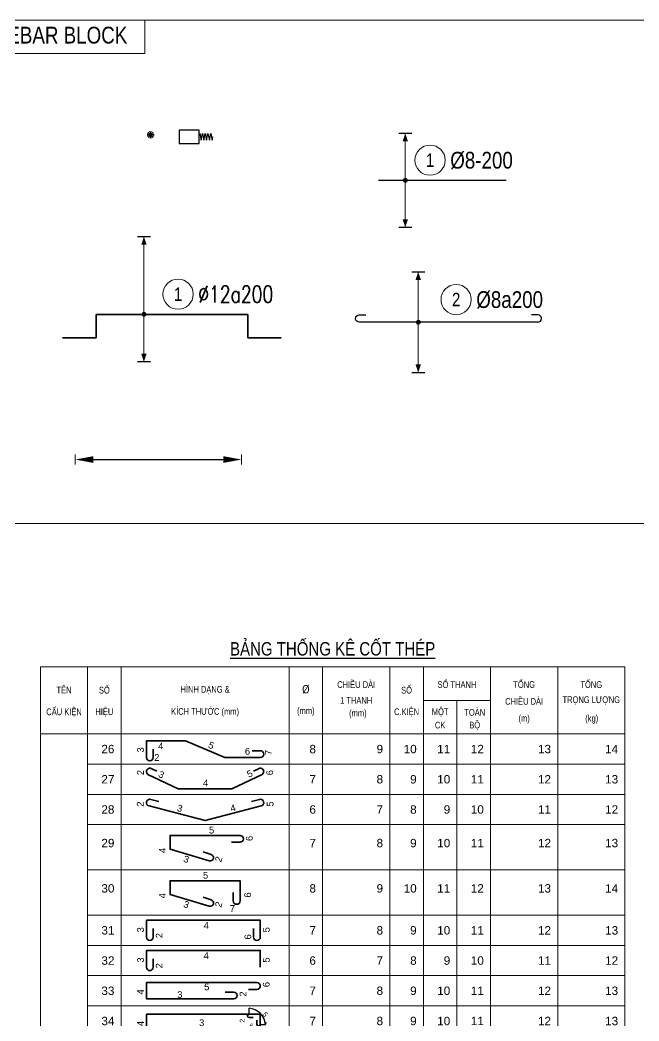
# Model space of a CAD drawing. Header units: millimetres. Extents: x -24156 to 1128921, y -12387 to 212709.
# Drawn here: x 57460 to 66675, y 196863 to 211772 of the extents above; entities that cross this region are included whole.
import ezdxf
from ezdxf.enums import TextEntityAlignment as Align

# ---------------------------------------------------------------- set-up
doc = ezdxf.new("R2010")
doc.units = ezdxf.units.MM
doc.header["$MEASUREMENT"] = 0
doc.header["$PDMODE"] = 3
for name, color, linetype, lineweight in [('kata_dim', 8, 'Continuous', 5), ('kata_net khung', 3, 'Continuous', 20), ('kata_text', 7, 'Continuous', 30), ('kata_thep chu', 1, 'Continuous', 35), ('NDC_FRAME', 7, 'Continuous', 20), ('NDC_S_DIM', 1, 'Continuous', 9), ('NDC_S_REBAR', 4, 'Continuous', 35), ('NDC_S_VN TEXT', 7, 'Continuous', 20)]:
    doc.layers.add(name, color=color, linetype=linetype, lineweight=lineweight)
doc.styles.add('ARIAL', font='arial.ttf', dxfattribs={"width": 0.8})
doc.styles.add('kata_text', font='arial.ttf', dxfattribs={"width": 0.8})
doc.styles.add('NDC_DIM', font='', dxfattribs={"width": 0.75})
doc.styles.add('NDC_ROMANS', font='romans.shx', dxfattribs={"width": 0.8})
doc.styles.add('NDC_VIE TXT', font='arial.ttf', dxfattribs={"width": 0.8})
doc.styles.get('NDC_DIM').set_extended_font_data('Dotum')
doc.dimstyles.new('NDC_rai_thep', dxfattribs={"dimtxt": 2, "dimasz": 1, "dimexe": 0, "dimexo": 0, "dimtad": 1, "dimdec": 0, "dimzin": 12, "dimdsep": 46, "dimtxsty": 'NDC_DIM', "dimblk": 'kata_block_RUNTIC', "dimcen": 0, "dimse1": 1, "dimse2": 1, "dimclrd": 8, "dimclre": 6, "dimclrt": 7, "dimadec": 0, "dimazin": 3, "dimtfac": 1, "dimtdec": 0, "dimtmove": 2, "dimatfit": 3, "dimldrblk": 'kata_block_LEADERTIC', "dimfxl": 1, "dimtolj": 1, "dimtzin": 0, "dimlwd": -1, "dimlwe": -1, "dimarcsym": 0})

# ---------------------------------------------------------------- blocks, each defined once
blk = doc.blocks.new('dang26')
at = {"layer": 'kata_net khung'}
for p, q in [((0, 0), (0, -900)), ((0, 0), (0, -900)), ((1405, 0), (1405, -900)), ((1405, 0), (1405, -900)), ((2405, 0), (2405, -900)), ((7405, 0), (7405, -900)), ((8405, 0), (8405, -900)), ((10405, 0), (10405, -900)), ((11405, 0), (11405, -900)), ((12405, 0), (12405, -900)), ((13405, 0), (13405, -900)), ((15405, 0), (15405, -900)), ((17405, 0), (17405, -900)), ((1405, -900), (17405, -900)), ((1405, -900), (17405, -900))]:
    blk.add_line(p, q, dxfattribs=at)
at = {"layer": 'kata_thep chu'}
blk.add_lwpolyline([(3361, -451), (3361, -701, -1), (3161, -701), (3161, -201), (3411, -201), (4320, -201), (5492, -699), (6302, -699), (6552, -699, 1), (6552, -499), (6302, -499)], format="xyb", dxfattribs=at)
blk.add_lwpolyline([(3361, -451), (3361, -701, -1), (3161, -701), (3161, -201), (3411, -201), (4320, -201), (5492, -699), (6302, -699), (6552, -699, 1), (6552, -499), (6302, -499)], format="xyb", dxfattribs=at)
at = {"layer": 'kata_text', "style": 'kata_text'}
for tag, rotation, p in [('003', 90, (2981, -475)), ('005', 337, (5089, -340)), ('007', 90, (6790, -554))]:
    blk.add_attdef(tag, text='', height=200, rotation=rotation, dxfattribs=at).set_placement(p, align=Align.MIDDLE_CENTER)
for tag, p in [('004', (3504, -363)), ('002', (3389, -701))]:
    blk.add_attdef(tag, text='', height=200, dxfattribs=at).set_placement(p, align=Align.MIDDLE_LEFT)
for tag, height, p in [('001', 250, (2205, -450)), ('006', 200, (6245, -517)), ('008', 250, (8205, -450)), ('009', 250, (10205, -450)), ('010', 250, (11205, -450)), ('011', 250, (12205, -450)), ('012', 250, (13205, -450)), ('013', 250, (15205, -450)), ('014', 250, (17205, -450))]:
    blk.add_attdef(tag, text='', height=height, dxfattribs=at).set_placement(p, align=Align.MIDDLE_RIGHT)
blk = doc.blocks.new('dang27')
at = {"layer": 'kata_net khung'}
for p, q in [((0, 0), (0, -900)), ((1405, 0), (1405, -900)), ((2405, 0), (2405, -900)), ((7405, 0), (7405, -900)), ((8405, 0), (8405, -900)), ((10405, 0), (10405, -900)), ((11405, 0), (11405, -900)), ((12405, 0), (12405, -900)), ((13405, 0), (13405, -900)), ((15405, 0), (15405, -900)), ((17405, 0), (17405, -900)), ((1405, -900), (17405, -900))]:
    blk.add_line(p, q, dxfattribs=at)
at = {"layer": 'kata_thep chu'}
blk.add_lwpolyline([(6345, -211), (6491, -140, -1), (6608, -303), (5705, -737), (4105, -737), (3203, -303, -1), (3319, -140), (3466, -211)], format="xyb", dxfattribs=at)
at = {"layer": 'kata_text', "style": 'kata_text'}
for tag, p in [('002', (2981, -253)), ('006', (6829, -253))]:
    blk.add_attdef(tag, text='', height=200, rotation=90, dxfattribs=at).set_placement(p, align=Align.MIDDLE_CENTER)
blk.add_attdef('003', text='', height=200, rotation=334, dxfattribs=at).set_placement((3533, -274), align=Align.MIDDLE_LEFT)
blk.add_attdef('005', text='', height=200, rotation=26, dxfattribs=at).set_placement((6303, -249), align=Align.MIDDLE_RIGHT)
for tag, p in [('001', (2205, -450)), ('007', (8205, -450)), ('008', (10205, -450)), ('009', (11205, -450)), ('010', (12205, -450)), ('011', (13205, -450)), ('012', (15205, -450)), ('013', (17205, -450))]:
    blk.add_attdef(tag, text='', height=250, dxfattribs=at).set_placement(p, align=Align.MIDDLE_RIGHT)
blk.add_attdef('004', text='', height=200, dxfattribs=at).set_placement((4920, -565), align=Align.MIDDLE_CENTER)
blk = doc.blocks.new('dang28')
at = {"layer": 'kata_net khung'}
for p, q in [((0, 0), (0, -900)), ((1405, 0), (1405, -900)), ((2405, 0), (2405, -900)), ((7405, 0), (7405, -900)), ((8405, 0), (8405, -900)), ((10405, 0), (10405, -900)), ((11405, 0), (11405, -900)), ((12405, 0), (12405, -900)), ((13405, 0), (13405, -900)), ((15405, 0), (15405, -900)), ((17405, 0), (17405, -900)), ((1405, -900), (17405, -900))]:
    blk.add_line(p, q, dxfattribs=at)
at = {"layer": 'kata_thep chu'}
blk.add_lwpolyline([(6284, -209), (6527, -149, -1), (6575, -344), (4906, -780), (3237, -344, -1), (3285, -149), (3528, -209)], format="xyb", dxfattribs=at)
at = {"layer": 'kata_text', "style": 'kata_text'}
for tag, rotation, p in [('002', 90, (2973, -290)), ('003', 345, (4154, -413)), ('004', 15, (5734, -405)), ('005', 90, (6842, -290))]:
    blk.add_attdef(tag, text='', height=200, rotation=rotation, dxfattribs=at).set_placement(p, align=Align.MIDDLE_CENTER)
for tag, p in [('001', (2205, -450)), ('006', (8205, -450)), ('007', (10205, -450)), ('008', (11205, -450)), ('009', (12205, -450)), ('010', (13205, -450)), ('011', (15205, -450)), ('012', (17205, -450))]:
    blk.add_attdef(tag, text='', height=250, dxfattribs=at).set_placement(p, align=Align.MIDDLE_RIGHT)
blk = doc.blocks.new('dang29')
at = {"layer": 'kata_net khung'}
for p, q in [((0, 0), (0, -1350)), ((1405, 0), (1405, -1350)), ((2405, 0), (2405, -1350)), ((7405, 0), (7405, -1350)), ((8405, 0), (8405, -1350)), ((10405, 0), (10405, -1350)), ((11405, 0), (11405, -1350)), ((12405, 0), (12405, -1350)), ((13405, 0), (13405, -1350)), ((15405, 0), (15405, -1350)), ((17405, 0), (17405, -1350)), ((1405, -1350), (17405, -1350))]:
    blk.add_line(p, q, dxfattribs=at)
at = {"layer": 'kata_thep chu'}
blk.add_lwpolyline([(4845, -816), (5085, -888, -1), (5027, -1079), (3865, -731), (3865, -324), (5945, -324, -1), (5945, -524), (5695, -524)], format="xyb", dxfattribs=at)
at = {"layer": 'kata_text', "style": 'kata_text'}
for tag, height, p in [('005', 200, (5177, -164)), ('001', 250, (2205, -550)), ('007', 250, (8205, -550)), ('008', 250, (10205, -550)), ('009', 250, (11205, -550)), ('010', 250, (12205, -550)), ('011', 250, (13205, -550)), ('012', 250, (15205, -550)), ('013', 250, (17205, -550))]:
    blk.add_attdef(tag, text='', height=height, dxfattribs=at).set_placement(p, align=Align.MIDDLE_RIGHT)
blk.add_attdef('006', text='', height=200, rotation=90, dxfattribs=at).set_placement((6124, -412), align=Align.TOP_CENTER)
blk.add_attdef('004', text='', height=200, rotation=90, dxfattribs=at).set_placement((3633, -848), align=Align.MIDDLE_LEFT)
for tag, rotation, p in [('003', 343, (4346, -1031)), ('002', 73, (5308, -1031))]:
    blk.add_attdef(tag, text='', height=200, rotation=rotation, dxfattribs=at).set_placement(p, align=Align.MIDDLE_CENTER)
blk = doc.blocks.new('dang30')
at = {"layer": 'kata_net khung'}
for p, q in [((0, 0), (0, -1350)), ((1405, 0), (1405, -1350)), ((2405, 0), (2405, -1350)), ((7405, 0), (7405, -1350)), ((8405, 0), (8405, -1350)), ((10405, 0), (10405, -1350)), ((11405, 0), (11405, -1350)), ((12405, 0), (12405, -1350)), ((13405, 0), (13405, -1350)), ((15405, 0), (15405, -1350)), ((17405, 0), (17405, -1350)), ((1405, -1350), (17405, -1350))]:
    blk.add_line(p, q, dxfattribs=at)
at = {"layer": 'kata_thep chu'}
for points in [[(5027, -1079), (3865, -731), (3865, -324), (5945, -324), (5945, -675), (5945, -925, -1), (5745, -925), (5745, -675)], [(4845, -816), (5085, -888, -1), (5027, -1079), (4788, -1007)]]:
    blk.add_lwpolyline(points, format="xyb", dxfattribs=at)
at = {"layer": 'kata_text', "style": 'kata_text'}
blk.add_attdef('005', text='', height=200, dxfattribs=at).set_placement((4920, -161), align=Align.MIDDLE_CENTER)
for tag, p in [('001', (2205, -550)), ('008', (8205, -550)), ('009', (10205, -550)), ('010', (11205, -550)), ('011', (12205, -550)), ('012', (13205, -550)), ('013', (15205, -550)), ('014', (17205, -550))]:
    blk.add_attdef(tag, text='', height=250, dxfattribs=at).set_placement(p, align=Align.MIDDLE_RIGHT)
for tag, p in [('004', (3633, -848)), ('006', (6173, -824))]:
    blk.add_attdef(tag, text='', height=200, rotation=90, dxfattribs=at).set_placement(p, align=Align.MIDDLE_LEFT)
for tag, rotation, p in [('003', 343, (4346, -1031)), ('002', 73, (5308, -1031))]:
    blk.add_attdef(tag, text='', height=200, rotation=rotation, dxfattribs=at).set_placement(p, align=Align.MIDDLE_CENTER)
blk.add_attdef('007', text='', height=200, dxfattribs=at).set_placement((5640, -1149), align=Align.MIDDLE_LEFT)
blk = doc.blocks.new('dang31')
at = {"layer": 'kata_net khung'}
for p, q in [((0, 0), (0, -900)), ((1405, 0), (1405, -900)), ((2405, 0), (2405, -900)), ((7405, 0), (7405, -900)), ((8405, 0), (8405, -900)), ((10405, 0), (10405, -900)), ((11405, 0), (11405, -900)), ((12405, 0), (12405, -900)), ((13405, 0), (13405, -900)), ((15405, 0), (15405, -900)), ((17405, 0), (17405, -900)), ((1405, -900), (17405, -900))]:
    blk.add_line(p, q, dxfattribs=at)
at = {"layer": 'kata_thep chu'}
blk.add_lwpolyline([(6349, -400), (6349, -650, 1), (6549, -650), (6549, -150), (3161, -150), (3161, -650, 1), (3361, -650), (3361, -400)], format="xyb", dxfattribs=at)
at = {"layer": 'kata_text', "style": 'kata_text'}
for tag, p in [('003', (2981, -434)), ('005', (6728, -434)), ('002', (3536, -606)), ('006', (6177, -606))]:
    blk.add_attdef(tag, text='', height=200, rotation=90, dxfattribs=at).set_placement(p, align=Align.MIDDLE_CENTER)
blk.add_attdef('004', text='', height=200, dxfattribs=at).set_placement((4938, -305), align=Align.MIDDLE_CENTER)
for tag, p in [('001', (2205, -450)), ('007', (8205, -450)), ('008', (10205, -450)), ('009', (11205, -450)), ('010', (12205, -450)), ('011', (13205, -450)), ('012', (15205, -450)), ('013', (17205, -450))]:
    blk.add_attdef(tag, text='', height=250, dxfattribs=at).set_placement(p, align=Align.MIDDLE_RIGHT)
blk = doc.blocks.new('dang32')
at = {"layer": 'kata_net khung'}
for p, q in [((0, 0), (0, -900)), ((1405, 0), (1405, -900)), ((2405, 0), (2405, -900)), ((7405, 0), (7405, -900)), ((8405, 0), (8405, -900)), ((10405, 0), (10405, -900)), ((11405, 0), (11405, -900)), ((12405, 0), (12405, -900)), ((13405, 0), (13405, -900)), ((15405, 0), (15405, -900)), ((17405, 0), (17405, -900)), ((1405, -900), (17405, -900))]:
    blk.add_line(p, q, dxfattribs=at)
at = {"layer": 'kata_thep chu'}
blk.add_lwpolyline([(6549, -650), (6549, -150), (3161, -150), (3161, -650, 1), (3361, -650), (3361, -400)], format="xyb", dxfattribs=at)
at = {"layer": 'kata_text', "style": 'kata_text'}
for tag, p in [('003', (2981, -434)), ('005', (6728, -434)), ('002', (3536, -606))]:
    blk.add_attdef(tag, text='', height=200, rotation=90, dxfattribs=at).set_placement(p, align=Align.MIDDLE_CENTER)
blk.add_attdef('004', text='', height=200, dxfattribs=at).set_placement((4938, -305), align=Align.MIDDLE_CENTER)
for tag, p in [('001', (2205, -450)), ('006', (8205, -450)), ('007', (10205, -450)), ('008', (11205, -450)), ('009', (12205, -450)), ('010', (13205, -450)), ('011', (15205, -450)), ('012', (17205, -450))]:
    blk.add_attdef(tag, text='', height=250, dxfattribs=at).set_placement(p, align=Align.MIDDLE_RIGHT)
blk = doc.blocks.new('dang33')
at = {"layer": 'kata_net khung'}
for p, q in [((0, 0), (0, -900)), ((1405, 0), (1405, -900)), ((2405, 0), (2405, -900)), ((7405, 0), (7405, -900)), ((8405, 0), (8405, -900)), ((10405, 0), (10405, -900)), ((11405, 0), (11405, -900)), ((12405, 0), (12405, -900)), ((13405, 0), (13405, -900)), ((15405, 0), (15405, -900)), ((17405, 0), (17405, -900)), ((1405, -900), (17405, -900))]:
    blk.add_line(p, q, dxfattribs=at)
at = {"layer": 'kata_thep chu'}
blk.add_lwpolyline([(5507, -492), (5757, -492, -1), (5757, -692), (3161, -692), (3161, -208), (6449, -208, -1), (6449, -408), (6199, -408)], format="xyb", dxfattribs=at)
at = {"layer": 'kata_text', "style": 'kata_text'}
for tag, p in [('004', (2981, -484)), ('006', (6724, -265)), ('002', (6032, -548))]:
    blk.add_attdef(tag, text='', height=200, rotation=90, dxfattribs=at).set_placement(p, align=Align.MIDDLE_CENTER)
for tag, p in [('005', (4954, -335)), ('003', (4151, -564))]:
    blk.add_attdef(tag, text='', height=200, dxfattribs=at).set_placement(p, align=Align.MIDDLE_CENTER)
for tag, p in [('001', (2205, -450)), ('007', (8205, -450)), ('008', (10205, -450)), ('009', (11205, -450)), ('010', (12205, -450)), ('011', (13205, -450)), ('012', (15205, -450)), ('013', (17205, -450))]:
    blk.add_attdef(tag, text='', height=250, dxfattribs=at).set_placement(p, align=Align.MIDDLE_RIGHT)
blk = doc.blocks.new('_Open30')
at = {"color": 0, "linetype": 'ByBlock', "lineweight": -2}
for p, q in [((-1, 0.27), (0, 0)), ((0, 0), (-1, -0.27)), ((0, 0), (-1, 0))]:
    blk.add_line(p, q, dxfattribs=at)
blk = doc.blocks.new('dang34')
at = {"layer": 'kata_net khung'}
for p, q in [((0, 0), (0, -900)), ((1405, 0), (1405, -900)), ((2405, 0), (2405, -900)), ((7405, 0), (7405, -900)), ((8405, 0), (8405, -900)), ((10405, 0), (10405, -900)), ((11405, 0), (11405, -900)), ((12405, 0), (12405, -900)), ((13405, 0), (13405, -900)), ((15405, 0), (15405, -900)), ((17405, 0), (17405, -900)), ((1405, -900), (17405, -900))]:
    blk.add_line(p, q, dxfattribs=at)
at = {"layer": 'kata_text'}
for p, q in [((6215, -251), (6215, -67)), ((6549, -550), (6707, -550))]:
    blk.add_line(p, q, dxfattribs=at)
blk.add_arc((6163, -612), 547, 6.4792, 84.4891, dxfattribs=at)
at = {"layer": 'kata_thep chu'}
for p, q in [((6340, -351), (6215, -351)), ((6449, -425), (6449, -550))]:
    blk.add_line(p, q, dxfattribs=at)
blk.add_lwpolyline([(6549, -734), (3161, -734), (3161, -251), (6549, -251)], close=True, dxfattribs=at)
for centre, start, end in [((6215, -301), 90, 270), ((6499, -550), 180, 0)]:
    blk.add_arc(centre, 50, start, end, dxfattribs=at)
at = {"layer": 'kata_text', "xscale": 48.51052304282904, "yscale": 48.51052304282904, "zscale": 48.51052304282904, "rotation": 278.5623752484834}
blk.add_blockref('_Open30', (6706, -549), dxfattribs=at)
at = {"layer": 'kata_text', "style": 'kata_text'}
for tag, height, rotation, p in [('002', 150, 90, (6013, -440)), ('005', 150, 306.1792, (6697, -255)), ('004', 200, 90, (2981, -526))]:
    blk.add_attdef(tag, text='', height=height, rotation=rotation, dxfattribs=at).set_placement(p, align=Align.MIDDLE_CENTER)
for tag, p in [('001', (2205, -450)), ('007', (8205, -450)), ('008', (10205, -450)), ('009', (11205, -450)), ('010', (12205, -450)), ('011', (13205, -450)), ('012', (15205, -450)), ('013', (17205, -450))]:
    blk.add_attdef(tag, text='', height=250, dxfattribs=at).set_placement(p, align=Align.MIDDLE_RIGHT)
for tag, height, p in [('003', 200, (4804, -504)), ('006', 150, (6289, -604))]:
    blk.add_attdef(tag, text='', height=height, dxfattribs=at).set_placement(p, align=Align.MIDDLE_CENTER)
blk = doc.blocks.new('kata_block_THEP')
at = {"layer": 'kata_thep chu', "color": 0}
for p, q in [((-0.5, 0), (0.5, 0)), ((-0.35, 0.35), (0.35, -0.35)), ((0.35, 0.35), (-0.35, -0.35)), ((0, 0.5), (0, -0.5))]:
    blk.add_line(p, q, dxfattribs=at)
at = {"layer": 'kata_thep chu', "color": 0, "const_width": 0.0833}
blk.add_lwpolyline([(-0.5, 0, 1), (0.5, 0, 1), (-0.5, 0, 1)], format="xyb", dxfattribs=at)
blk = doc.blocks.new('*U178')
h = blk.add_hatch(color=6)
edge = h.paths.add_edge_path()
edge.add_arc((-4.18, 0), 0.3, 0, 360)
for p, q in [((0, 0), (-12.95, 0)), ((13.63, 0), (0, 0))]:
    blk.add_line(p, q)
for points in [[(-12.95, 0, -0.96621), (-12.99, 1.1), (-11.99, 1.1)], [(13.63, 0, 0.96621), (13.67, 1.1), (12.67, 1.1)]]:
    blk.add_lwpolyline(points, format="xyb")
at = {"layer": 'kata_dim', "color": 6}
for q in [(-4.18, 7.5), (-4.18, -7.5)]:
    blk.add_line((-4.18, 0), q, dxfattribs=at)
for points in [[(-5.18, 7.5, 0.2, 0.2, 0), (-3.18, 7.5, 0, 0, 0)], [(-5.18, -7.5, 0.2, 0.2, 0), (-3.18, -7.5, 0, 0, 0)]]:
    blk.add_lwpolyline(points, format="xyseb", dxfattribs=at)
at = {"layer": 'kata_dim'}
blk.add_circle((1.46, 3.37), 2.25, dxfattribs=at)
at = {"layer": 'kata_dim', "color": 6}
blk.add_circle((-4.18, 0), 0.3, dxfattribs=at)
for points in [[(-4.58, 6.3), (-4.18, 7.5), (-3.78, 6.3)], [(-4.58, -6.3), (-4.18, -7.5), (-3.78, -6.3)]]:
    blk.add_solid(points, dxfattribs=at)
at = {"layer": 'kata_text', "color": 3, "style": 'kata_text', "width": 0.8}
blk.add_attdef('DKT', (4.46, 2.12), '', height=2.5, dxfattribs=at)
at = {"layer": 'kata_text', "style": 'kata_text', "width": 0.8}
blk.add_attdef('KHT', text='', height=2, dxfattribs=at).set_placement((1.46, 3.37), align=Align.MIDDLE_CENTER)
blk = doc.blocks.new('*U275')
h = blk.add_hatch(color=6)
edge = h.paths.add_edge_path()
edge.add_arc((-2.99, 0), 0.3, 0, 360)
at = {"layer": 'NDC_S_DIM', "color": 8}
for q in [(-2.99, 11.57), (-2.99, -7.07)]:
    blk.add_line((-2.99, 0), q, dxfattribs=at)
for points in [[(-3.99, 11.57, 0.2, 0.2, 0), (-1.99, 11.57, 0, 0, 0)], [(-3.99, -7.07, 0.2, 0.2, 0), (-1.99, -7.07, 0, 0, 0)]]:
    blk.add_lwpolyline(points, format="xyseb", dxfattribs=at)
at = {"layer": 'NDC_S_DIM'}
blk.add_circle((2.1, 3), 2.25, dxfattribs=at)
at = {"layer": 'NDC_S_DIM', "color": 6}
blk.add_circle((-2.99, 0), 0.3, dxfattribs=at)
at = {"layer": 'NDC_S_DIM', "color": 8}
for points in [[(-3.39, 10.37), (-2.99, 11.57), (-2.59, 10.37)], [(-3.39, -5.87), (-2.99, -7.07), (-2.59, -5.87)]]:
    blk.add_solid(points, dxfattribs=at)
at = {"layer": 'NDC_S_REBAR'}
for p, q in [((0, 0), (-10.09, 0)), ((-10.09, 0), (-10.09, -3.5)), ((0, 0), (12.46, 0)), ((12.46, 0), (12.46, -3.5)), ((-10.09, -3.5), (-15.09, -3.5)), ((12.46, -3.5), (17.46, -3.5))]:
    blk.add_line(p, q, dxfattribs=at)
at = {"layer": 'NDC_S_VN TEXT', "style": 'ARIAL', "width": 0.8}
blk.add_attdef('KHT', text='', height=2, dxfattribs=at).set_placement((2.1, 3), align=Align.MIDDLE_CENTER)
at = {"layer": 'NDC_S_VN TEXT', "color": 3, "style": 'NDC_ROMANS', "width": 0.75}
blk.add_attdef('DKT', (5.1, 1.75), '', height=2.5, dxfattribs=at)
blk = doc.blocks.new('kata_block_COUPLER')
at = {"color": 0}
blk.add_lwpolyline([(-1.5, -1), (1.5, -1), (1.5, 1), (-1.5, 1)], close=True, dxfattribs=at)
blk = doc.blocks.new('kata_block_RUNTIC')
at = {"layer": 'kata_dim', "color": 6}
blk.add_line((0, 0.75), (0, -0.75), dxfattribs=at)
blk.add_lwpolyline([(0, 0, 0, 1, 0), (-2.7, 0, 1, 1, 0)], format="xyseb", dxfattribs=at)
blk = doc.blocks.new('*D285')
at = {"color": 8, "transparency": 16777216}
blk.add_line((82539, 19787), (84813, 19787), dxfattribs=at)
at = {"layer": 'Defpoints', "color": 0, "transparency": 16777216}
for p in [(82439, 19787), (84913, 19787), (84913, 19787)]:
    blk.add_point(p, dxfattribs=at)
at = {"color": 8, "transparency": 16777216, "xscale": 100, "yscale": 100, "zscale": 100, "rotation": 180}
blk.add_blockref('kata_block_RUNTIC', (82439, 19787), dxfattribs=at)
at = {"color": 8, "transparency": 16777216, "xscale": 100, "yscale": 100, "zscale": 100}
blk.add_blockref('kata_block_RUNTIC', (84913, 19787), dxfattribs=at)
blk = doc.blocks.new('kata_block_LEADERTIC')
at = {"layer": 'kata_dim', "color": 6}
blk.add_lwpolyline([(0, 0, 0, 1, 0), (-2.7, 0, 1, 1, 0)], format="xyseb", dxfattribs=at)
blk = doc.blocks.new('kata_block_REN')
blk.add_lwpolyline([(0, 0), (5, 25), (15, -25), (25, 25), (35, -25), (45, 25), (55, -25), (65, 25), (75, -25), (85, 25), (95, -25), (100, 0)])
blk = doc.blocks.new('*U334')
h = blk.add_hatch(color=6)
edge = h.paths.add_edge_path()
edge.add_arc((-3, 0), 0.3, 0, 360)
for p, q in [((0, 0), (-7, 0)), ((12, 0), (0, 0))]:
    blk.add_line(p, q)
at = {"layer": 'kata_dim', "color": 6}
for q in [(-3, 7), (-3, -7)]:
    blk.add_line((-3, 0), q, dxfattribs=at)
for points in [[(-4, 7, 0.2, 0.2, 0), (-2, 7, 0, 0, 0)], [(-4, -7, 0.2, 0.2, 0), (-2, -7, 0, 0, 0)]]:
    blk.add_lwpolyline(points, format="xyseb", dxfattribs=at)
at = {"layer": 'kata_dim'}
blk.add_circle((0.69, 3), 2.25, dxfattribs=at)
at = {"layer": 'kata_dim', "color": 6}
blk.add_circle((-3, 0), 0.3, dxfattribs=at)
for points in [[(-3.4, 5.8), (-3, 7), (-2.6, 5.8)], [(-3.4, -5.8), (-3, -7), (-2.6, -5.8)]]:
    blk.add_solid(points, dxfattribs=at)
at = {"layer": 'kata_text', "style": 'kata_text', "width": 0.8}
blk.add_attdef('KHT', text='', height=2, dxfattribs=at).set_placement((0.69, 3), align=Align.MIDDLE_CENTER)
at = {"layer": 'kata_text', "color": 3, "style": 'kata_text', "width": 0.8}
blk.add_attdef('DKT', (3.69, 1.75), '', height=2.5, dxfattribs=at)
blk = doc.blocks.new('Tieude')
at = {"layer": 'kata_net khung'}
for p, q in [((0, 2000), (0, 0)), ((0, 2000), (17405, 2000)), ((1405, 2000), (1405, 0)), ((2405, 2000), (2405, 0)), ((7405, 2000), (7405, 0)), ((8405, 2000), (8405, 0)), ((10405, 2000), (10405, 0)), ((11405, 1000), (11405, 2000)), ((13405, 2000), (13405, 0)), ((15405, 2000), (15405, 0)), ((17405, 2000), (17405, 0)), ((11405, 1000), (13405, 1000)), ((11405, 1000), (11405, 0)), ((12405, 1000), (12405, 0)), ((0, 0), (17405, 0))]:
    blk.add_line(p, q, dxfattribs=at)
at = {"layer": 'kata_text', "style": 'kata_text', "width": 0.8}
for s, height, p in [('%%UBẢNG THỐNG KÊ CỐT THÉP', 400, (8703, 2594)), ('CHIỀU DÀI', 200, (9405, 1500)), ('SỐ THANH', 200, (12405, 1500)), ('TỔNG', 200, (14405, 1500)), ('TỔNG', 200, (16405, 1500)), ('TÊN', 200, (705, 1333)), ('SỐ', 200, (1905, 1333)), ('HÌNH DẠNG &', 200, (4905, 1333)), ('%%C', 250, (7905, 1333)), ('SỐ', 200, (10905, 1333)), ('1 THANH', 200, (9405, 1000)), ('CHIỀU DÀI', 200, (14405, 1000)), ('TRỌNG LƯỢNG', 200, (16405, 1000)), ('CẤU KIỆN', 200, (705, 667)), ('HIỆU', 200, (1905, 667)), ('KÍCH THƯỚC (mm)', 200, (4905, 667)), ('(mm)', 200, (7905, 667)), ('(mm)', 200, (9455, 599)), ('C.KIỆN', 200, (10905, 667)), ('MỘT', 200, (11905, 667)), ('TOÀN', 200, (12935, 667)), ('CK', 200, (11905, 264)), ('BỘ', 200, (12935, 271)), ('(m)', 200, (14405, 443)), ('(kg)', 200, (16418, 443))]:
    blk.add_text(s, height=height, dxfattribs=at).set_placement(p, align=Align.MIDDLE)
blk = doc.blocks.new('NDC-S-ISO_A1')
at = {"layer": 'NDC_FRAME'}
for p, q in [((101025.7, 26333.3), (71025.7, 26333.3)), ((83473.4, 25833.3), (83473.4, 26333.3)), ((81025.7, 25833.3), (83473.4, 25833.3)), ((71025.7, 18833.3), (101025.7, 18833.3))]:
    blk.add_line(p, q, dxfattribs=at)
for name, p, xscale, yscale, zscale in [('kata_block_COUPLER', (84134.7, 24594.4), 100, 100, 100), ('kata_block_REN', (84284.7, 24594.4), 2, 2, 2)]:
    blk.add_blockref(name, p, dxfattribs=dict(xscale=xscale, yscale=yscale, zscale=zscale))
at = {"xscale": 100, "yscale": 100, "zscale": 100}
for name, p, values in [('*U334', (87652.6, 23945.5), {'KHT': '1', 'DKT': '%%C8-200'}), ('*U275', (83759.6, 21949.7), {'KHT': '1', 'DKT': '%%c12a200'}), ('*U178', (87963.1, 21832.7), {'KHT': '2', 'DKT': '%%c8a200'})]:
    blk.add_blockref(name, p, dxfattribs=at).add_auto_attribs(values)
at = {"layer": 'NDC_S_REBAR', "xscale": 100, "yscale": 100, "zscale": 100}
blk.add_blockref('kata_block_THEP', (83560.7, 24623.6), dxfattribs=at)
at = {"layer": 'NDC_S_VN TEXT', "xscale": 0.5, "yscale": 0.5, "zscale": 0.5}
blk.add_blockref('Tieude', (81919, 15699.9), dxfattribs=at)
at = {"layer": 'NDC_S_VN TEXT'}
ref = blk.add_blockref('dang26', (81919, 15699.9), dxfattribs=dict(at, xscale=0.5, yscale=0.5, zscale=0.5))
ref.add_attrib('001', '26', dxfattribs={"height": 125, "style": 'ARIAL'}).set_placement((83021.7, 15474.9), align=Align.MIDDLE_RIGHT)
ref.add_attrib('002', '2', dxfattribs={"height": 100, "style": 'ARIAL'}).set_placement((83613.7, 15349.5), align=Align.MIDDLE_LEFT)
ref.add_attrib('003', '3', dxfattribs={"height": 100, "rotation": 90, "style": 'ARIAL'}).set_placement((83409.8, 15462.5), align=Align.MIDDLE_CENTER)
ref.add_attrib('004', '4', dxfattribs={"height": 100, "style": 'ARIAL'}).set_placement((83671.1, 15518.4), align=Align.MIDDLE_LEFT)
ref.add_attrib('005', '5', dxfattribs={"height": 100, "rotation": 337, "style": 'ARIAL'}).set_placement((84463.5, 15530.1), align=Align.MIDDLE_CENTER)
ref.add_attrib('006', '6', dxfattribs={"height": 100, "style": 'ARIAL'}).set_placement((85041.5, 15441.5), align=Align.MIDDLE_RIGHT)
ref.add_attrib('007', '7', dxfattribs={"height": 100, "rotation": 90, "style": 'ARIAL'}).set_placement((85314.1, 15422.9), align=Align.MIDDLE_CENTER)
ref.add_attrib('008', '8', dxfattribs={"height": 125, "style": 'ARIAL'}).set_placement((86021.7, 15474.9), align=Align.MIDDLE_RIGHT)
ref.add_attrib('009', '9', dxfattribs={"height": 125, "style": 'ARIAL'}).set_placement((87021.7, 15474.9), align=Align.MIDDLE_RIGHT)
ref.add_attrib('010', '10', dxfattribs={"height": 125, "style": 'ARIAL'}).set_placement((87521.7, 15474.9), align=Align.MIDDLE_RIGHT)
ref.add_attrib('011', '11', dxfattribs={"height": 125, "style": 'ARIAL'}).set_placement((88021.7, 15474.9), align=Align.MIDDLE_RIGHT)
ref.add_attrib('012', '12', dxfattribs={"height": 125, "style": 'ARIAL'}).set_placement((88521.7, 15475.1), align=Align.MIDDLE_RIGHT)
ref.add_attrib('013', '13', dxfattribs={"height": 125, "style": 'ARIAL'}).set_placement((89521.7, 15474.9), align=Align.MIDDLE_RIGHT)
ref.add_attrib('014', '14', dxfattribs={"height": 125, "style": 'ARIAL'}).set_placement((90521.7, 15474.9), align=Align.MIDDLE_RIGHT)
ref = blk.add_blockref('dang27', (81919, 15249.9), dxfattribs=dict(at, xscale=0.5, yscale=0.5, zscale=0.5))
ref.add_attrib('001', '27', dxfattribs={"height": 125, "style": 'ARIAL'}).set_placement((83021.7, 15024.9), align=Align.MIDDLE_RIGHT)
ref.add_attrib('002', '2', dxfattribs={"height": 100, "rotation": 90, "style": 'ARIAL'}).set_placement((83409.8, 15123.6), align=Align.MIDDLE_CENTER)
ref.add_attrib('003', '3', dxfattribs={"height": 100, "rotation": 334, "style": 'ARIAL'}).set_placement((83685.3, 15112.6), align=Align.MIDDLE_LEFT)
ref.add_attrib('004', '4', dxfattribs={"height": 100, "style": 'ARIAL'}).set_placement((84378.8, 14967.3), align=Align.MIDDLE_CENTER)
ref.add_attrib('005', '5', dxfattribs={"height": 100, "rotation": 26, "style": 'ARIAL'}).set_placement((85070.6, 15125.2), align=Align.MIDDLE_RIGHT)
ref.add_attrib('006', '6', dxfattribs={"height": 100, "rotation": 90, "style": 'ARIAL'}).set_placement((85333.3, 15123.6), align=Align.MIDDLE_CENTER)
ref.add_attrib('007', '7', dxfattribs={"height": 125, "style": 'ARIAL'}).set_placement((86021.7, 15024.9), align=Align.MIDDLE_RIGHT)
ref.add_attrib('008', '8', dxfattribs={"height": 125, "style": 'ARIAL'}).set_placement((87021.7, 15024.9), align=Align.MIDDLE_RIGHT)
ref.add_attrib('009', '9', dxfattribs={"height": 125, "style": 'ARIAL'}).set_placement((87521.7, 15024.9), align=Align.MIDDLE_RIGHT)
ref.add_attrib('010', '10', dxfattribs={"height": 125, "style": 'ARIAL'}).set_placement((88021.7, 15024.9), align=Align.MIDDLE_RIGHT)
ref.add_attrib('011', '11', dxfattribs={"height": 125, "style": 'ARIAL'}).set_placement((88521.7, 15025.1), align=Align.MIDDLE_RIGHT)
ref.add_attrib('012', '12', dxfattribs={"height": 125, "style": 'ARIAL'}).set_placement((89521.7, 15024.9), align=Align.MIDDLE_RIGHT)
ref.add_attrib('013', '13', dxfattribs={"height": 125, "style": 'ARIAL'}).set_placement((90521.7, 15024.9), align=Align.MIDDLE_RIGHT)
ref = blk.add_blockref('dang28', (81919, 14799.9), dxfattribs=dict(at, xscale=0.5, yscale=0.5, zscale=0.5))
ref.add_attrib('001', '28', dxfattribs={"height": 125, "style": 'ARIAL'}).set_placement((83021.7, 14574.9), align=Align.MIDDLE_RIGHT)
ref.add_attrib('002', '2', dxfattribs={"height": 100, "rotation": 90, "style": 'ARIAL'}).set_placement((83405.8, 14655.1), align=Align.MIDDLE_CENTER)
ref.add_attrib('003', '3', dxfattribs={"height": 100, "rotation": 345, "style": 'ARIAL'}).set_placement((83995.9, 14593.4), align=Align.MIDDLE_CENTER)
ref.add_attrib('004', '4', dxfattribs={"height": 100, "rotation": 15, "style": 'ARIAL'}).set_placement((84786.2, 14597.4), align=Align.MIDDLE_CENTER)
ref.add_attrib('005', '5', dxfattribs={"height": 100, "rotation": 90, "style": 'ARIAL'}).set_placement((85339.9, 14655.1), align=Align.MIDDLE_CENTER)
ref.add_attrib('006', '6', dxfattribs={"height": 125, "style": 'ARIAL'}).set_placement((86021.7, 14574.9), align=Align.MIDDLE_RIGHT)
ref.add_attrib('007', '7', dxfattribs={"height": 125, "style": 'ARIAL'}).set_placement((87021.7, 14574.9), align=Align.MIDDLE_RIGHT)
ref.add_attrib('008', '8', dxfattribs={"height": 125, "style": 'ARIAL'}).set_placement((87521.7, 14574.9), align=Align.MIDDLE_RIGHT)
ref.add_attrib('009', '9', dxfattribs={"height": 125, "style": 'ARIAL'}).set_placement((88021.7, 14574.9), align=Align.MIDDLE_RIGHT)
ref.add_attrib('010', '10', dxfattribs={"height": 125, "style": 'ARIAL'}).set_placement((88521.7, 14575.1), align=Align.MIDDLE_RIGHT)
ref.add_attrib('011', '11', dxfattribs={"height": 125, "style": 'ARIAL'}).set_placement((89521.7, 14574.9), align=Align.MIDDLE_RIGHT)
ref.add_attrib('012', '12', dxfattribs={"height": 125, "style": 'ARIAL'}).set_placement((90521.7, 14574.9), align=Align.MIDDLE_RIGHT)
ref = blk.add_blockref('dang29', (81919, 14349.9), dxfattribs=dict(at, xscale=0.5, yscale=0.5, zscale=0.5))
ref.add_attrib('001', '29', dxfattribs={"height": 125, "style": 'ARIAL'}).set_placement((83021.7, 14074.9), align=Align.MIDDLE_RIGHT)
ref.add_attrib('002', '2', dxfattribs={"height": 100, "rotation": 73, "style": 'ARIAL'}).set_placement((84573.2, 13834.3), align=Align.MIDDLE_CENTER)
ref.add_attrib('003', '3', dxfattribs={"height": 100, "rotation": 343, "style": 'ARIAL'}).set_placement((84092.3, 13834.3), align=Align.MIDDLE_CENTER)
ref.add_attrib('004', '4', dxfattribs={"height": 100, "rotation": 90, "style": 'ARIAL'}).set_placement((83735.7, 13926), align=Align.MIDDLE_LEFT)
ref.add_attrib('005', '5', dxfattribs={"height": 100, "style": 'ARIAL'}).set_placement((84507.8, 14267.7), align=Align.MIDDLE_RIGHT)
ref.add_attrib('006', '6', dxfattribs={"height": 100, "rotation": 90, "style": 'ARIAL'}).set_placement((84981.3, 14144), align=Align.TOP_CENTER)
ref.add_attrib('007', '7', dxfattribs={"height": 125, "style": 'ARIAL'}).set_placement((86021.7, 14074.9), align=Align.MIDDLE_RIGHT)
ref.add_attrib('008', '8', dxfattribs={"height": 125, "style": 'ARIAL'}).set_placement((87021.7, 14074.9), align=Align.MIDDLE_RIGHT)
ref.add_attrib('009', '9', dxfattribs={"height": 125, "style": 'ARIAL'}).set_placement((87521.7, 14074.9), align=Align.MIDDLE_RIGHT)
ref.add_attrib('010', '10', dxfattribs={"height": 125, "style": 'ARIAL'}).set_placement((88021.7, 14074.9), align=Align.MIDDLE_RIGHT)
ref.add_attrib('011', '11', dxfattribs={"height": 125, "style": 'ARIAL'}).set_placement((88521.7, 14075.1), align=Align.MIDDLE_RIGHT)
ref.add_attrib('012', '12', dxfattribs={"height": 125, "style": 'ARIAL'}).set_placement((89521.7, 14074.9), align=Align.MIDDLE_RIGHT)
ref.add_attrib('013', '13', dxfattribs={"height": 125, "style": 'ARIAL'}).set_placement((90521.7, 14074.9), align=Align.MIDDLE_RIGHT)
ref = blk.add_blockref('dang30', (81919, 13674.9), dxfattribs=dict(at, xscale=0.5, yscale=0.5, zscale=0.5))
ref.add_attrib('001', '30', dxfattribs={"height": 125, "style": 'ARIAL'}).set_placement((83021.7, 13399.9), align=Align.MIDDLE_RIGHT)
ref.add_attrib('002', '2', dxfattribs={"height": 100, "rotation": 73, "style": 'ARIAL'}).set_placement((84573.2, 13159.3), align=Align.MIDDLE_CENTER)
ref.add_attrib('003', '3', dxfattribs={"height": 100, "rotation": 343, "style": 'ARIAL'}).set_placement((84092.3, 13159.3), align=Align.MIDDLE_CENTER)
ref.add_attrib('004', '4', dxfattribs={"height": 100, "rotation": 90, "style": 'ARIAL'}).set_placement((83735.7, 13251), align=Align.MIDDLE_LEFT)
ref.add_attrib('005', '5', dxfattribs={"height": 100, "style": 'ARIAL'}).set_placement((84378.8, 13594.6), align=Align.MIDDLE_CENTER)
ref.add_attrib('006', '6', dxfattribs={"height": 100, "rotation": 90, "style": 'ARIAL'}).set_placement((85005.3, 13263), align=Align.MIDDLE_LEFT)
ref.add_attrib('007', '7', dxfattribs={"height": 100, "style": 'ARIAL'}).set_placement((84739, 13100.1), align=Align.MIDDLE_LEFT)
ref.add_attrib('008', '8', dxfattribs={"height": 125, "style": 'ARIAL'}).set_placement((86021.7, 13399.9), align=Align.MIDDLE_RIGHT)
ref.add_attrib('009', '9', dxfattribs={"height": 125, "style": 'ARIAL'}).set_placement((87021.7, 13399.9), align=Align.MIDDLE_RIGHT)
ref.add_attrib('010', '10', dxfattribs={"height": 125, "style": 'ARIAL'}).set_placement((87521.7, 13399.9), align=Align.MIDDLE_RIGHT)
ref.add_attrib('011', '11', dxfattribs={"height": 125, "style": 'ARIAL'}).set_placement((88021.7, 13399.9), align=Align.MIDDLE_RIGHT)
ref.add_attrib('012', '12', dxfattribs={"height": 125, "style": 'ARIAL'}).set_placement((88521.7, 13400.1), align=Align.MIDDLE_RIGHT)
ref.add_attrib('013', '13', dxfattribs={"height": 125, "style": 'ARIAL'}).set_placement((89521.7, 13399.9), align=Align.MIDDLE_RIGHT)
ref.add_attrib('014', '14', dxfattribs={"height": 125, "style": 'ARIAL'}).set_placement((90521.7, 13399.9), align=Align.MIDDLE_RIGHT)
ref = blk.add_blockref('dang31', (81919, 12999.9), dxfattribs=dict(at, xscale=0.5, yscale=0.5, zscale=0.5))
ref.add_attrib('001', '31', dxfattribs={"height": 125, "style": 'ARIAL'}).set_placement((83021.7, 12774.9), align=Align.MIDDLE_RIGHT)
ref.add_attrib('002', '2', dxfattribs={"height": 100, "rotation": 90, "style": 'ARIAL'}).set_placement((83687.3, 12696.7), align=Align.MIDDLE_CENTER)
ref.add_attrib('003', '3', dxfattribs={"height": 100, "rotation": 90, "style": 'ARIAL'}).set_placement((83409.8, 12783), align=Align.MIDDLE_CENTER)
ref.add_attrib('004', '4', dxfattribs={"height": 100, "style": 'ARIAL'}).set_placement((84388.3, 12847.6), align=Align.MIDDLE_CENTER)
ref.add_attrib('005', '5', dxfattribs={"height": 100, "rotation": 90, "style": 'ARIAL'}).set_placement((85283.2, 12783), align=Align.MIDDLE_CENTER)
ref.add_attrib('006', '6 ', dxfattribs={"height": 100, "rotation": 90, "style": 'ARIAL'}).set_placement((85007.6, 12696.7), align=Align.MIDDLE_CENTER)
ref.add_attrib('007', '7', dxfattribs={"height": 125, "style": 'ARIAL'}).set_placement((86021.7, 12774.9), align=Align.MIDDLE_RIGHT)
ref.add_attrib('008', '8', dxfattribs={"height": 125, "style": 'ARIAL'}).set_placement((87021.7, 12774.9), align=Align.MIDDLE_RIGHT)
ref.add_attrib('009', '9', dxfattribs={"height": 125, "style": 'ARIAL'}).set_placement((87521.7, 12774.9), align=Align.MIDDLE_RIGHT)
ref.add_attrib('010', '10', dxfattribs={"height": 125, "style": 'ARIAL'}).set_placement((88021.7, 12774.9), align=Align.MIDDLE_RIGHT)
ref.add_attrib('011', '11', dxfattribs={"height": 125, "style": 'ARIAL'}).set_placement((88521.7, 12775.1), align=Align.MIDDLE_RIGHT)
ref.add_attrib('012', '12', dxfattribs={"height": 125, "style": 'ARIAL'}).set_placement((89521.7, 12774.9), align=Align.MIDDLE_RIGHT)
ref.add_attrib('013', '13', dxfattribs={"height": 125, "style": 'ARIAL'}).set_placement((90521.7, 12774.9), align=Align.MIDDLE_RIGHT)
ref = blk.add_blockref('dang32', (81919, 12549.9), dxfattribs=dict(at, xscale=0.5, yscale=0.5, zscale=0.5))
ref.add_attrib('001', '32', dxfattribs={"height": 125, "style": 'ARIAL'}).set_placement((83021.7, 12324.9), align=Align.MIDDLE_RIGHT)
ref.add_attrib('002', '2', dxfattribs={"height": 100, "rotation": 90, "style": 'ARIAL'}).set_placement((83687.3, 12246.7), align=Align.MIDDLE_CENTER)
ref.add_attrib('003', '3', dxfattribs={"height": 100, "rotation": 90, "style": 'ARIAL'}).set_placement((83409.8, 12333), align=Align.MIDDLE_CENTER)
ref.add_attrib('004', '4', dxfattribs={"height": 100, "style": 'ARIAL'}).set_placement((84388.3, 12397.6), align=Align.MIDDLE_CENTER)
ref.add_attrib('005', '5', dxfattribs={"height": 100, "rotation": 90, "style": 'ARIAL'}).set_placement((85283.2, 12333), align=Align.MIDDLE_CENTER)
ref.add_attrib('006', '6', dxfattribs={"height": 125, "style": 'ARIAL'}).set_placement((86021.7, 12324.9), align=Align.MIDDLE_RIGHT)
ref.add_attrib('007', '7', dxfattribs={"height": 125, "style": 'ARIAL'}).set_placement((87021.7, 12324.9), align=Align.MIDDLE_RIGHT)
ref.add_attrib('008', '8', dxfattribs={"height": 125, "style": 'ARIAL'}).set_placement((87521.7, 12324.9), align=Align.MIDDLE_RIGHT)
ref.add_attrib('009', '9', dxfattribs={"height": 125, "style": 'ARIAL'}).set_placement((88021.7, 12324.9), align=Align.MIDDLE_RIGHT)
ref.add_attrib('010', '10', dxfattribs={"height": 125, "style": 'ARIAL'}).set_placement((88521.7, 12325.1), align=Align.MIDDLE_RIGHT)
ref.add_attrib('011', '11', dxfattribs={"height": 125, "style": 'ARIAL'}).set_placement((89521.7, 12324.9), align=Align.MIDDLE_RIGHT)
ref.add_attrib('012', '12', dxfattribs={"height": 125, "style": 'ARIAL'}).set_placement((90521.7, 12324.9), align=Align.MIDDLE_RIGHT)
ref = blk.add_blockref('dang33', (81919, 12099.9), dxfattribs=dict(at, xscale=0.5, yscale=0.5, zscale=0.5))
ref.add_attrib('001', '33', dxfattribs={"height": 125, "style": 'ARIAL'}).set_placement((83021.7, 11874.9), align=Align.MIDDLE_RIGHT)
ref.add_attrib('002', '2', dxfattribs={"height": 100, "rotation": 90, "style": 'ARIAL'}).set_placement((84935.1, 11825.9), align=Align.MIDDLE_CENTER)
ref.add_attrib('003', '3', dxfattribs={"height": 100, "style": 'ARIAL'}).set_placement((83994.8, 11817.8), align=Align.MIDDLE_CENTER)
ref.add_attrib('004', '4', dxfattribs={"height": 100, "rotation": 90, "style": 'ARIAL'}).set_placement((83409.8, 11858), align=Align.MIDDLE_CENTER)
ref.add_attrib('005', '5', dxfattribs={"height": 100, "style": 'ARIAL'}).set_placement((84396.2, 11932.6), align=Align.MIDDLE_CENTER)
ref.add_attrib('006', '6', dxfattribs={"height": 100, "rotation": 90, "style": 'ARIAL'}).set_placement((85281.2, 11967.5), align=Align.MIDDLE_CENTER)
ref.add_attrib('007', '7', dxfattribs={"height": 125, "style": 'ARIAL'}).set_placement((86021.7, 11874.9), align=Align.MIDDLE_RIGHT)
ref.add_attrib('008', '8', dxfattribs={"height": 125, "style": 'ARIAL'}).set_placement((87021.7, 11874.9), align=Align.MIDDLE_RIGHT)
ref.add_attrib('009', '9', dxfattribs={"height": 125, "style": 'ARIAL'}).set_placement((87521.7, 11874.9), align=Align.MIDDLE_RIGHT)
ref.add_attrib('010', '10', dxfattribs={"height": 125, "style": 'ARIAL'}).set_placement((88021.7, 11874.9), align=Align.MIDDLE_RIGHT)
ref.add_attrib('011', '11', dxfattribs={"height": 125, "style": 'ARIAL'}).set_placement((88521.7, 11875.1), align=Align.MIDDLE_RIGHT)
ref.add_attrib('012', '12', dxfattribs={"height": 125, "style": 'ARIAL'}).set_placement((89521.7, 11874.9), align=Align.MIDDLE_RIGHT)
ref.add_attrib('013', '13', dxfattribs={"height": 125, "style": 'ARIAL'}).set_placement((90521.7, 11874.9), align=Align.MIDDLE_RIGHT)
ref = blk.add_blockref('dang34', (81919, 11649.9), dxfattribs=dict(at, xscale=0.5, yscale=0.5, zscale=0.5))
ref.add_attrib('001', '34', dxfattribs={"height": 125, "style": 'ARIAL'}).set_placement((83021.7, 11424.9), align=Align.MIDDLE_RIGHT)
ref.add_attrib('002', '2', dxfattribs={"height": 75, "rotation": 90, "style": 'ARIAL'}).set_placement((84925.7, 11429.7), align=Align.MIDDLE_CENTER)
ref.add_attrib('003', '3', dxfattribs={"height": 100, "style": 'ARIAL'}).set_placement((84321, 11397.8), align=Align.MIDDLE_CENTER)
ref.add_attrib('004', '4', dxfattribs={"height": 100, "rotation": 90, "style": 'ARIAL'}).set_placement((83409.8, 11386.9), align=Align.MIDDLE_CENTER)
ref.add_attrib('005', '5', dxfattribs={"height": 75, "rotation": 306.17917, "style": 'ARIAL'}).set_placement((85267.6, 11522.4), align=Align.MIDDLE_CENTER)
ref.add_attrib('006', '6', dxfattribs={"height": 75, "style": 'ARIAL'}).set_placement((85063.6, 11347.9), align=Align.MIDDLE_CENTER)
ref.add_attrib('007', '7', dxfattribs={"height": 125, "style": 'ARIAL'}).set_placement((86021.7, 11424.9), align=Align.MIDDLE_RIGHT)
ref.add_attrib('008', '8', dxfattribs={"height": 125, "style": 'ARIAL'}).set_placement((87021.7, 11424.9), align=Align.MIDDLE_RIGHT)
ref.add_attrib('009', '9', dxfattribs={"height": 125, "style": 'ARIAL'}).set_placement((87521.7, 11424.9), align=Align.MIDDLE_RIGHT)
ref.add_attrib('010', '10', dxfattribs={"height": 125, "style": 'ARIAL'}).set_placement((88021.7, 11424.9), align=Align.MIDDLE_RIGHT)
ref.add_attrib('011', '11', dxfattribs={"height": 125, "style": 'ARIAL'}).set_placement((88521.7, 11425.1), align=Align.MIDDLE_RIGHT)
ref.add_attrib('012', '12', dxfattribs={"height": 125, "style": 'ARIAL'}).set_placement((89521.7, 11424.9), align=Align.MIDDLE_RIGHT)
ref.add_attrib('013', '13', dxfattribs={"height": 125, "style": 'ARIAL'}).set_placement((90521.7, 11424.9), align=Align.MIDDLE_RIGHT)
at = {"layer": 'NDC_S_VN TEXT', "color": 3, "style": 'NDC_VIE TXT', "width": 0.8}
blk.add_text('REBAR BLOCK', height=250, dxfattribs=at).set_placement((81225.7, 26108.3), align=Align.MIDDLE_LEFT)
dim = blk.add_aligned_dim(p1=(82438.9, 19787.3), p2=(84913.1, 19787.3), distance=0, text=' ', dimstyle='NDC_rai_thep', override={"dimscale": 100, "dimtxt": 2})
dim.commit()
dim.dimension.update_dxf_attribs({"geometry": '*D285', "text_midpoint": (83676, 19787.3)})

msp = doc.modelspace()

# ---------------------------------------------------------------- block references
msp.add_blockref('NDC-S-ISO_A1', (-24156.1, 185438.5))

doc.saveas('drawing.dxf')
